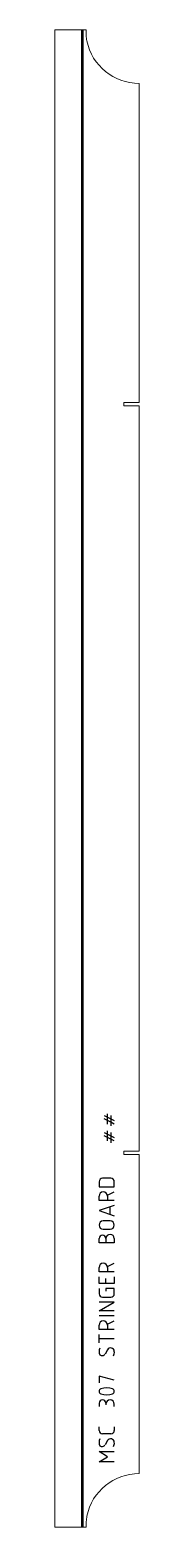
# Model space of a CAD drawing. Header units: millimetres. Extents: x 0 to 55, y 0 to 980.
import ezdxf

# ---------------------------------------------------------------- set-up
doc = ezdxf.new("R2010")
doc.units = ezdxf.units.MM
for name, color, linetype, lineweight in [('IV_BEND', 250, 'Continuous', 50), ('IV_MARK_SURFACE', 2, 'Continuous', 25), ('IV_OUTER_PROFILE', 7, 'Continuous', 5)]:
    doc.layers.add(name, color=color, linetype=linetype, lineweight=lineweight)

msp = doc.modelspace()

# ---------------------------------------------------------------- linework, layer by layer
at = {"layer": 'IV_BEND'}
msp.add_line((18.1, 0.07), (18.1, 980.07), dxfattribs=at)
at = {"layer": 'IV_MARK_SURFACE'}
for p, q in [((32.3, 269.46), (34.52, 268.35)), ((34.52, 266.13), (32.3, 267.24)), ((34.52, 268.35), (34.52, 270.57)), ((34.52, 268.35), (36.74, 267.24)), ((34.52, 266.13), (34.52, 268.35)), ((36.74, 265.02), (34.52, 266.13)), ((34.52, 263.9), (34.52, 266.13)), ((36.74, 269.46), (36.74, 267.24)), ((36.74, 267.24), (36.74, 265.02)), ((36.74, 267.24), (38.97, 266.13)), ((38.97, 263.9), (36.74, 265.02)), ((36.74, 265.02), (36.74, 262.79)), ((32.3, 258.35), (34.52, 257.24)), ((34.52, 255.02), (32.3, 256.13)), ((34.52, 257.24), (34.52, 259.46)), ((34.52, 257.24), (36.74, 256.13)), ((34.52, 255.02), (34.52, 257.24)), ((36.74, 253.9), (34.52, 255.02)), ((34.52, 252.79), (34.52, 255.02)), ((36.74, 258.35), (36.74, 256.13)), ((36.74, 256.13), (36.74, 253.9)), ((36.74, 256.13), (38.97, 255.02)), ((38.97, 252.79), (36.74, 253.9)), ((36.74, 253.9), (36.74, 251.68)), ((28.97, 226.13), (28.97, 222.79)), ((36.74, 228.35), (31.19, 228.35)), ((38.97, 222.79), (38.97, 226.13)), ((28.97, 222.79), (38.97, 222.79)), ((28.97, 213.9), (28.97, 216.68)), ((34.52, 217.24), (38.97, 219.46)), ((34.52, 216.68), (34.52, 213.9)), ((34.52, 213.9), (28.97, 213.9)), ((38.97, 210.57), (28.97, 207.24)), ((28.97, 207.24), (38.97, 203.9)), ((38.97, 213.9), (34.52, 213.9)), ((36.19, 205.02), (36.19, 209.46)), ((36.19, 200.57), (31.74, 200.57)), ((28.97, 186.13), (28.97, 188.9)), ((31.74, 195.02), (36.19, 195.02)), ((33.41, 188.9), (33.41, 186.13)), ((38.97, 188.9), (38.97, 186.13)), ((33.41, 186.13), (28.97, 186.13)), ((38.97, 186.13), (33.41, 186.13)), ((28.97, 167.24), (28.97, 170.02)), ((34.52, 167.24), (28.97, 167.24)), ((34.52, 170.57), (38.97, 172.79)), ((34.52, 170.02), (34.52, 167.24)), ((38.97, 167.24), (34.52, 167.24)), ((28.97, 159.46), (28.97, 163.9)), ((33.41, 159.46), (28.97, 159.46)), ((33.41, 159.46), (33.41, 162.79)), ((38.97, 159.46), (33.41, 159.46)), ((38.97, 163.9), (38.97, 159.46)), ((28.97, 156.13), (28.97, 152.79)), ((28.97, 141.68), (38.97, 147.24)), ((38.97, 147.24), (28.97, 147.24)), ((31.19, 150.57), (36.74, 150.57)), ((38.97, 156.13), (33.41, 156.13)), ((33.41, 156.13), (33.41, 154.46)), ((38.97, 152.79), (38.97, 156.13)), ((38.97, 141.68), (28.97, 141.68)), ((38.97, 138.35), (28.97, 138.35)), ((28.97, 129.46), (28.97, 132.24)), ((34.52, 129.46), (28.97, 129.46)), ((34.52, 132.79), (38.97, 135.02)), ((34.52, 132.24), (34.52, 129.46)), ((38.97, 129.46), (34.52, 129.46)), ((28.97, 123.35), (28.97, 126.13)), ((38.97, 123.35), (28.97, 123.35)), ((28.97, 120.57), (28.97, 123.35)), ((34.52, 116.13), (32.86, 113.35)), ((38.97, 96.13), (28.97, 98.9)), ((28.97, 98.9), (28.97, 94.46)), ((28.97, 81.13), (28.97, 78.9)), ((33.41, 80.57), (33.41, 80.02)), ((38.97, 78.9), (38.97, 80.57)), ((28.97, 63.35), (28.97, 65.57)), ((36.74, 61.13), (31.19, 61.13)), ((38.97, 65.57), (38.97, 63.35)), ((34.52, 46.13), (28.97, 49.46)), ((28.97, 49.46), (38.97, 49.46)), ((34.52, 56.68), (32.86, 53.9)), ((28.97, 42.79), (34.52, 46.13)), ((38.97, 42.79), (28.97, 42.79))]:
    msp.add_line(p, q, dxfattribs=at)
for centre, radius, start, end in [((31.19, 226.13), 2.22, 90, 180), ((36.74, 226.13), 2.22, 0, 90), ((31.74, 216.68), 2.78, 0, 180), ((31.74, 197.79), 2.78, 90, 270), ((36.19, 197.79), 2.78, 270, 90), ((31.19, 188.9), 2.22, 0, 180), ((36.19, 188.9), 2.78, 0, 180), ((31.74, 170.02), 2.78, 0, 180), ((31.19, 152.79), 2.22, 180, 270), ((36.74, 152.79), 2.22, 270, 0), ((31.74, 132.24), 2.78, 0, 180), ((33.65, 115.02), 4.69, 151.71531, 208.28469), ((30.95, 114.48), 2.21, 229.62628, 329.29837), ((36.58, 114.92), 2.39, 2.36847, 149.55905), ((35.3, 114.3), 3.74, 326.41745, 10.96269), ((30.77, 88.9), 1.8, 112.4119, 247.5881), ((33.97, 77.13), 13.99, 73.86614, 106.13386), ((37.15, 88.9), 1.81, 293.03732, 66.96268), ((31.19, 81.13), 2.22, 0, 180), ((33.97, 100.68), 13.99, 253.86614, 286.13386), ((36.19, 80.57), 2.78, 0, 180), ((31.19, 63.35), 2.22, 180, 270), ((36.74, 63.35), 2.22, 270, 0), ((33.65, 55.57), 4.69, 151.71531, 208.28469), ((30.95, 55.03), 2.21, 229.62628, 329.29837), ((36.58, 55.47), 2.39, 2.36847, 149.55905), ((35.3, 54.86), 3.74, 326.41745, 10.96269)]:
    msp.add_arc(centre, radius, start, end, dxfattribs=at)
at = {"layer": 'IV_OUTER_PROFILE'}
for p, q in [((19.95, 980.07), (0, 980.07)), ((0, 980.07), (0, 0.07)), ((19.95, 980.07), (20.38, 980.07)), ((55.2, 945.07), (55.2, 736.12)), ((45.2, 736.12), (55.2, 736.12)), ((45.2, 734.02), (45.2, 736.12)), ((55.2, 734.02), (45.2, 734.02)), ((55.2, 734.02), (55.2, 246.12)), ((45.2, 246.12), (55.2, 246.12)), ((45.2, 244.02), (45.2, 246.12)), ((55.2, 244.02), (45.2, 244.02)), ((55.2, 244.02), (55.2, 35.07)), ((19.95, 0.07), (0, 0.07)), ((20.38, 0.07), (19.95, 0.07))]:
    msp.add_line(p, q, dxfattribs=at)
for centre, radius, start, end in [((62.47, 980.07), 42.09, 179.9944, 181.16995), ((64.85, 980.1), 44.48, 181.14939, 182.28606), ((66.54, 980.16), 46.17, 182.27265, 183.38663), ((67.49, 980.21), 47.12, 183.3796, 184.48535), ((67.68, 980.23), 47.31, 184.48945, 186.71732), ((65.77, 980.03), 45.39, 186.75316, 189.08165), ((55.2, 980.07), 35, 191.88264, 270), ((55.2, 0.07), 35, 90, 168.11736), ((64.14, 0.06), 43.76, 178.85245, 179.9832), ((66.06, 0.01), 45.69, 177.72898, 178.83557), ((67.26, -0.05), 46.89, 176.6219, 177.71882), ((67.71, -0.08), 47.34, 175.5172, 176.61786), ((66.69, 0.02), 46.31, 173.25865, 175.53459), ((63.18, 0.48), 42.77, 170.84707, 173.31811)]:
    msp.add_arc(centre, radius, start, end, dxfattribs=at)

doc.saveas('drawing.dxf')
